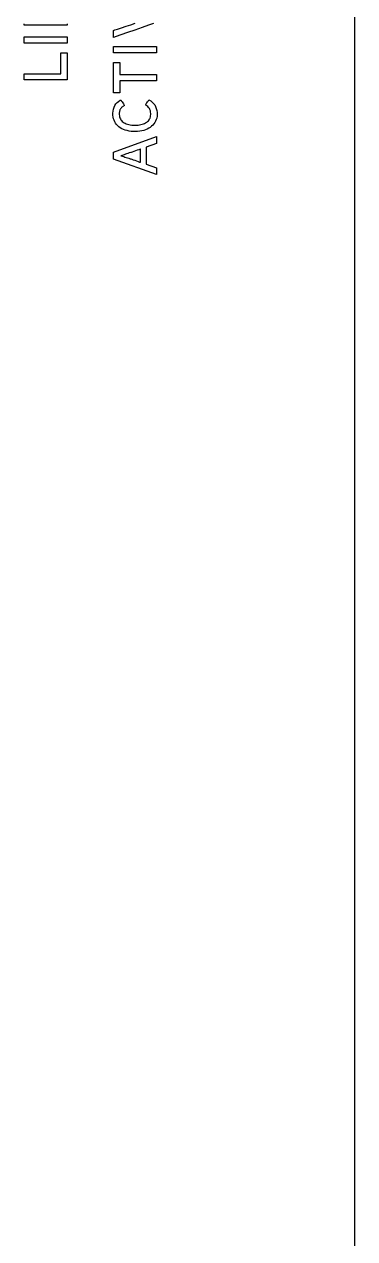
# Model space of a CAD drawing. Extents: x 1 to 47.7, y 0.2 to 35.
# Drawn here: x 33.801 to 34.548, y 11.147 to 13.894 of the extents above; entities that cross this region are included whole.
import ezdxf

# ---------------------------------------------------------------- set-up
doc = ezdxf.new("R2010")
doc.units = 0
doc.header["$MEASUREMENT"] = 0
doc.layers.add('7_0_____DWG', color=7, linetype='CONTINUOUS')

msp = doc.modelspace()

# ---------------------------------------------------------------- linework, layer by layer
at = {"layer": '7_0_____DWG'}
for points in [[(34.5485, 10.8831), (34.5485, 11.2735), (34.5485, 11.663), (34.5485, 12.0511), (34.5485, 12.2443), (34.5485, 12.4369), (34.5485, 12.6287), (34.5485, 12.8196), (34.5485, 13.0096), (34.5485, 13.1985), (34.5485, 13.3863), (34.5485, 13.5728), (34.5485, 13.7581), (34.5485, 13.9418)], [(33.8981, 13.8948), (33.8981, 13.8931), (33.8981, 13.8921), (33.8974, 13.8919), (33.8911, 13.8919), (33.8796, 13.8919), (33.8648, 13.8919), (33.8483, 13.8919), (33.8319, 13.8919), (33.8175, 13.8919), (33.8066, 13.8919), (33.8012, 13.8919), (33.8009, 13.8922), (33.8009, 13.8933), (33.8009, 13.8952)], [(34.0935, 13.8958), (34.0822, 13.8919), (34.0673, 13.8867), (34.0507, 13.881), (34.0342, 13.8752), (34.0195, 13.8701), (34.0086, 13.8663), (34.0031, 13.8644), (34.0029, 13.8647), (34.0029, 13.866), (34.0029, 13.8681), (34.0029, 13.8706), (34.0029, 13.8734), (34.0029, 13.876), (34.0029, 13.8782), (34.0029, 13.8797), (34.0029, 13.8802), (34.0056, 13.8811), (34.012, 13.8832), (34.021, 13.8861), (34.0314, 13.8895), (34.0421, 13.893), (34.0519, 13.8962)], [(33.8981, 13.8513), (33.8009, 13.8513), (33.8009, 13.8654), (33.8981, 13.8654), (33.8981, 13.8513)], [(33.8981, 13.7681), (33.8009, 13.7681), (33.8009, 13.7822), (33.8838, 13.7822), (33.8838, 13.8291), (33.8981, 13.8291), (33.8981, 13.7681)], [(34.1, 13.8295), (34.0029, 13.8295), (34.0029, 13.8436), (34.1, 13.8436), (34.1, 13.8295)], [(34.0171, 13.7802), (34.1, 13.7802), (34.1, 13.7661), (34.0171, 13.7661), (34.0171, 13.7386), (34.0029, 13.7386), (34.0029, 13.8077), (34.0171, 13.8077), (34.0171, 13.7802)], [(34.1, 13.6243), (34.077, 13.6161), (34.077, 13.5772), (34.1, 13.5691), (34.1, 13.554), (34.0029, 13.589), (34.0029, 13.6045), (34.1, 13.6399), (34.1, 13.6243)]]:
    msp.add_lwpolyline(points, dxfattribs=at)
for points in [[(34.083, 13.7233), (34.087, 13.7208), (34.0904, 13.718), (34.0934, 13.7148), (34.096, 13.7114), (34.098, 13.7076), (34.0996, 13.7036), (34.1008, 13.6992), (34.1014, 13.6946), (34.1016, 13.6898), (34.1012, 13.6858), (34.1005, 13.6819), (34.0995, 13.6783), (34.098, 13.6748), (34.0963, 13.6716), (34.0942, 13.6686), (34.0917, 13.6658), (34.0889, 13.6632), (34.0857, 13.6608), (34.0824, 13.6586), (34.0788, 13.6567), (34.075, 13.6551), (34.071, 13.6537), (34.0667, 13.6526), (34.0622, 13.6519), (34.0574, 13.6514), (34.0524, 13.6511), (34.0474, 13.6512), (34.0425, 13.6516), (34.0379, 13.6523), (34.0335, 13.6533), (34.0293, 13.6545), (34.0254, 13.656), (34.0217, 13.6578), (34.0182, 13.6599), (34.015, 13.6622), (34.0121, 13.6647), (34.0095, 13.6674), (34.0073, 13.6704), (34.0054, 13.6735), (34.0039, 13.6769), (34.0027, 13.6804), (34.0019, 13.6842), (34.0014, 13.6882), (34.0013, 13.6927), (34.0018, 13.6976), (34.0027, 13.7021), (34.004, 13.7063), (34.0058, 13.7102), (34.0081, 13.7137), (34.0109, 13.7168), (34.0141, 13.7196), (34.0178, 13.7221), (34.0195, 13.7228), (34.0201, 13.7219), (34.0212, 13.7203), (34.0224, 13.7183), (34.0238, 13.7162), (34.0251, 13.7141), (34.0263, 13.7123), (34.0271, 13.711), (34.0275, 13.7105), (34.0263, 13.7098), (34.0251, 13.7089), (34.0239, 13.7081), (34.0228, 13.7072), (34.0218, 13.7063), (34.0208, 13.7054), (34.02, 13.7045), (34.0192, 13.7035), (34.0185, 13.7025), (34.0179, 13.7014), (34.0174, 13.7002), (34.017, 13.699), (34.0166, 13.6977), (34.0163, 13.6964), (34.0161, 13.6949), (34.0159, 13.6935), (34.0158, 13.6919), (34.0158, 13.6898), (34.0161, 13.6871), (34.0166, 13.6846), (34.0173, 13.6822), (34.0183, 13.68), (34.0195, 13.6779), (34.0209, 13.676), (34.0226, 13.6743), (34.0246, 13.6727), (34.0268, 13.6712), (34.0291, 13.6699), (34.0317, 13.6688), (34.0345, 13.6678), (34.0375, 13.667), (34.0406, 13.6664), (34.0439, 13.666), (34.0475, 13.6657), (34.0512, 13.6656), (34.0549, 13.6657), (34.0584, 13.6659), (34.0617, 13.6664), (34.0648, 13.667), (34.0678, 13.6677), (34.0705, 13.6687), (34.0731, 13.6698), (34.0755, 13.6711), (34.0778, 13.6725), (34.0798, 13.6741), (34.0816, 13.6758), (34.0832, 13.6777), (34.0845, 13.6797), (34.0855, 13.6819), (34.0863, 13.6843), (34.0868, 13.6868), (34.0871, 13.6895), (34.0871, 13.6924), (34.0867, 13.6955), (34.0861, 13.6983), (34.0852, 13.701), (34.0839, 13.7034), (34.0823, 13.7057), (34.0804, 13.7077), (34.0782, 13.7096), (34.0757, 13.7112), (34.0751, 13.7119), (34.0758, 13.7128), (34.0768, 13.7144), (34.0781, 13.7162), (34.0795, 13.7182), (34.0808, 13.7202), (34.0819, 13.7218), (34.0827, 13.7229)], [(34.0416, 13.6038), (34.0384, 13.6028), (34.0353, 13.6017), (34.0324, 13.6008), (34.0296, 13.5998), (34.0269, 13.599), (34.0244, 13.5981), (34.0219, 13.5974), (34.0196, 13.5967), (34.021, 13.596), (34.0233, 13.5953), (34.0258, 13.5946), (34.0285, 13.5937), (34.0312, 13.5929), (34.0341, 13.5919), (34.0372, 13.5909), (34.0404, 13.5898), (34.0421, 13.5893), (34.0439, 13.5886), (34.047, 13.5876), (34.0508, 13.5862), (34.0549, 13.5848), (34.0587, 13.5835), (34.0618, 13.5824), (34.0636, 13.5818), (34.064, 13.5819), (34.064, 13.584), (34.064, 13.5879), (34.064, 13.5929), (34.064, 13.5983), (34.064, 13.6035), (34.064, 13.6079), (34.064, 13.6108), (34.0639, 13.6116), (34.0627, 13.6112), (34.06, 13.6103), (34.0564, 13.609), (34.0524, 13.6076), (34.0484, 13.6062), (34.0449, 13.605), (34.0425, 13.6042)]]:
    msp.add_lwpolyline(points, close=True, dxfattribs=at)

doc.saveas('drawing.dxf')
